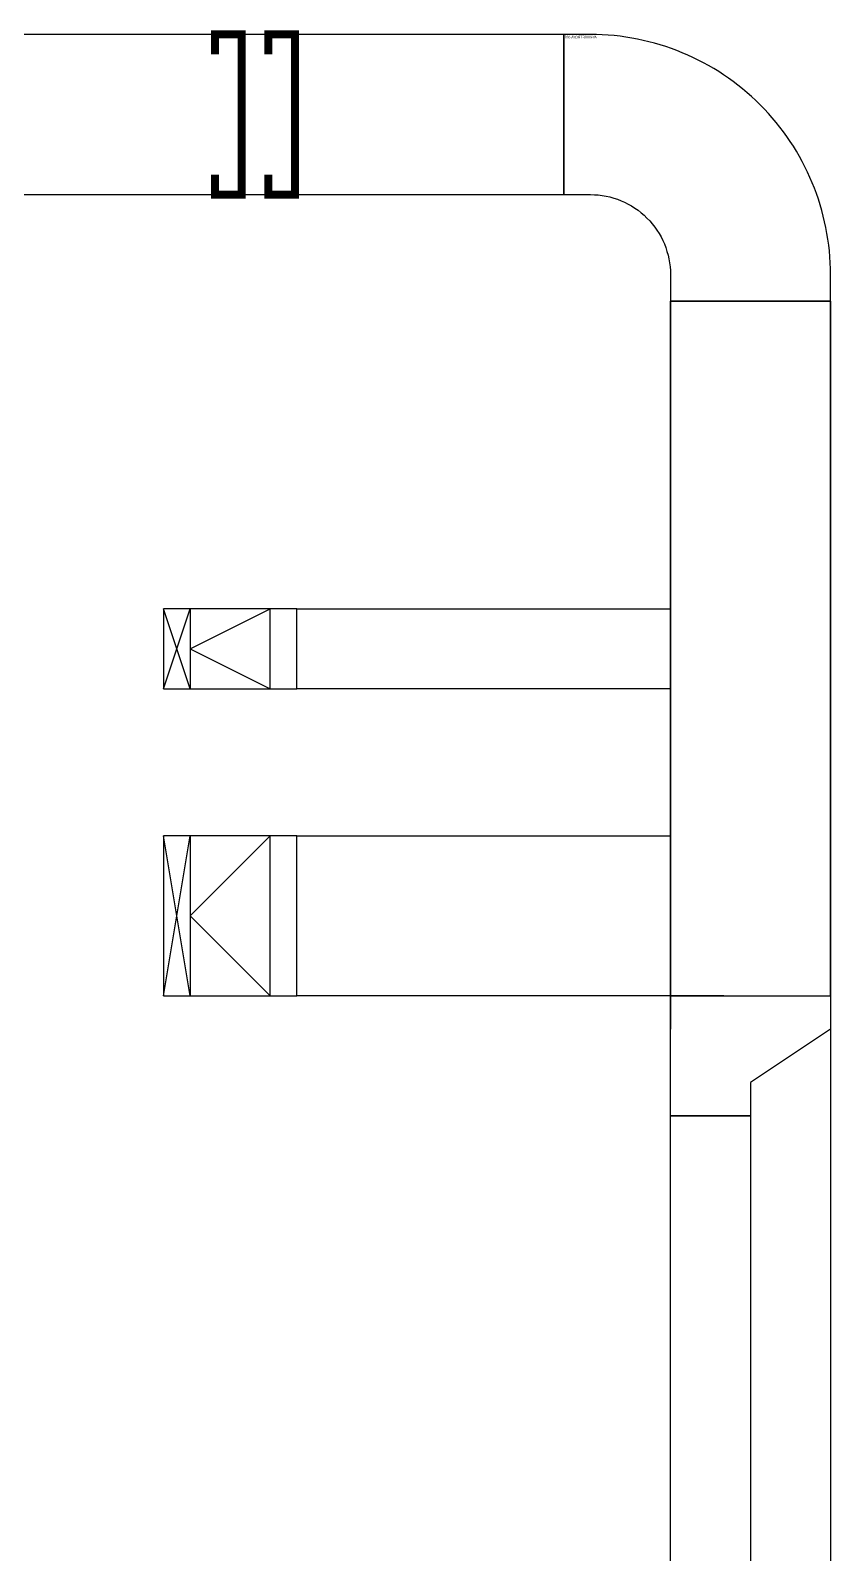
# Model space of a CAD drawing. Header units: millimetres. Extents: x 88028 to 500787, y -530175 to 1035835.
# Drawn here: x 289401 to 292400, y -313047 to -307335 of the extents above; entities that cross this region are included whole.
import ezdxf
from ezdxf.enums import TextEntityAlignment as Align
from ezdxf.xclip import XClip

# ---------------------------------------------------------------- set-up
doc = ezdxf.new("R2010")
doc.units = ezdxf.units.MM
doc.header["$LTSCALE"] = 150
doc.header["$XCLIPFRAME"] = 0
doc.layers.get('Defpoints').update_dxf_attribs({"color": 150})
doc.layers.add('-----26 Electrical Cable Tray_건물(UPS)', color=100, linetype='Continuous')
doc.layers.add('-----26 Electrical Cable Tray_건물(일반)', color=20, linetype='Continuous')
doc.styles.add('LGR', font='LGSmHaTR.ttf')
doc.styles.get("Standard").update_dxf_attribs({"font": ''})
doc.styles.get('Standard').set_extended_font_data('Dotum')
doc.dimstyles.new('전기통신참고용-치수', dxfattribs={"dimscale": 15, "dimtxt": 2, "dimasz": 0, "dimexe": 0, "dimexo": 0, "dimgap": 0.4, "dimtad": 4, "dimdec": 0, "dimzin": 0, "dimdsep": 46, "dimtxsty": 'Standard', "dimblk": 'NONE', "dimcen": 0, "dimse1": 1, "dimse2": 1, "dimsd1": 1, "dimsd2": 1, "dimclrd": 8, "dimclre": 8, "dimclrt": 8, "dimadec": 0, "dimazin": 0, "dimtfac": 1, "dimtdec": 0, "dimtix": 1, "dimtmove": 2, "dimatfit": 0, "dimldrblk": 'NONE', "dimfxl": 2, "dimtolj": 1, "dimtzin": 0, "dimarcsym": 0})

# ---------------------------------------------------------------- blocks, each defined once
blk = doc.blocks.new('*U8')
at = {"color": 0}
blk.add_lwpolyline([(0, 0), (-100, 0, -0.414214), (-400, 300), (-400, 400), (-1000, 400), (-1000, 300, 0.414214), (-100, -600), (0, -600)], format="xyb", close=True, dxfattribs=at)
blk.add_text('W:600(ELBOW 90)', height=10, dxfattribs=at).set_placement((-5, -590), align=Align.MIDDLE_RIGHT)
blk = doc.blocks.new('*D24')
at = {"layer": 'Defpoints', "color": 0, "transparency": 16777216}
for p in [(0, 600), (0, 600), (0, 0)]:
    blk.add_point(p, dxfattribs=at)
at = {"color": 8, "transparency": 16777216, "insert": (21.4, 300), "char_height": 30, "attachment_point": 5, "rotation": 90, "style": 'LGR'}
blk.add_mtext('\\A1;{\\C0;600}', dxfattribs=at)
blk = doc.blocks.new('_None')
blk = doc.blocks.new('*D25')
at = {"layer": 'Defpoints', "color": 0, "transparency": 16777216}
for p in [(-450, 300), (-450, 300), (-450, 0)]:
    blk.add_point(p, dxfattribs=at)
at = {"color": 8, "transparency": 16777216, "insert": (-471.4, 150), "char_height": 30, "attachment_point": 5, "rotation": 90, "style": 'LGR'}
blk.add_mtext('\\A1;{\\C0;300}', dxfattribs=at)
blk = doc.blocks.new('A$C85de5c4d')
at = {"color": 0}
for p, q in [((0, 0), (0, -400)), ((600, 0), (0, 0)), ((600, -400), (600, 0)), ((0, -400), (0, -500)), ((600, -500), (600, -400)), ((0, -500), (600, -500))]:
    blk.add_line(p, q, dxfattribs=at)
at = {"color": 8}
for p, q in [((0, -100), (600, 0)), ((0, 0), (600, -100)), ((300, -100), (0, -400)), ((600, -100), (0, -100)), ((300, -100), (600, -400)), ((0, -400), (600, -400))]:
    blk.add_line(p, q, dxfattribs=at)
blk = doc.blocks.new('TRAY(VERT)')
at = {"color": 0}
for p, q in [((0, 400), (0, 500)), ((0, 500), (300, 500)), ((300, 500), (300, 400)), ((0, 0), (0, 400)), ((300, 400), (300, 0)), ((300, 0), (0, 0))]:
    blk.add_line(p, q, dxfattribs=at)
at = {"color": 8}
for p, q in [((150, 100), (0, 400)), ((0, 400), (300, 400)), ((150, 100), (300, 400)), ((0, 100), (300, 0)), ((0, 0), (300, 100)), ((300, 100), (0, 100))]:
    blk.add_line(p, q, dxfattribs=at)
blk = doc.blocks.new('*U23')
at = {"color": 0}
for points in [[(-125, 600), (-125, 600), (-325, 300), (-325, 300)], [(0, 0), (0, 600), (-125, 600), (-125, 600)], [(-450, 300), (-450, 0), (-325, 0), (-325, 0)], [(-325, 300), (-325, 300), (-450, 300), (-450, 0)], [(0, 200), (0, 0), (-125, 0), (-125, 0)], [(-325, 0), (-325, 0), (-125, 0), (-125, 0)]]:
    blk.add_lwpolyline(points, dxfattribs=at)
for base, p1, p2, override, picture, middle in [((0, 600), (0, 0), (0, 600), {"dimtxsty": 'LGR', "dimclrd": 8, "dimclre": 8, "dimclrt": 8}, '*D24', (21.4, 300)), ((-450, 300), (-450, 0), (-450, 300), {"dimtad": 1, "dimtxsty": 'LGR', "dimclrd": 8, "dimclre": 8, "dimclrt": 8}, '*D25', (-471.4, 150))]:
    dim = blk.add_linear_dim(base=base, p1=p1, p2=p2, angle=90, text='{\\C0;<>}', dimstyle='전기통신참고용-치수', override=override, dxfattribs=at)
    dim.commit()
    dim.dimension.update_dxf_attribs({"geometry": picture, "text_midpoint": middle})
blk = doc.blocks.new('A$C61218776')
at = {"layer": '-----26 Electrical Cable Tray_건물(UPS)', "elevation": 0}
for points in [[(66350, -46795), (64100, -46795), (64100, -47395), (66350, -47395)], [(66750, -50397.8), (67350, -50397.8), (67350, -47795), (66750, -47795)], [(66750, -49797.8), (66750, -50397.8), (65350, -50397.8), (65350, -49797.8)], [(67050, -57195), (66750, -57195), (66750, -50847.8), (67050, -50847.8)]]:
    blk.add_lwpolyline(points, close=True, dxfattribs=at)
at = {"layer": '-----26 Electrical Cable Tray_건물(UPS)', "const_width": 30, "elevation": 0}
blk.add_lwpolyline([(65242.9, -46870), (65242.9, -46795), (65342.9, -46795), (65342.9, -47395), (65242.9, -47395), (65242.9, -47320)], dxfattribs=at)
at = {"layer": '-----26 Electrical Cable Tray_건물(일반)', "elevation": 0}
for points in [[(66350, -46795), (64100, -46795), (64100, -47395), (66350, -47395)], [(67350, -56895), (66750, -56895), (66750, -47795), (67350, -47795)], [(66750, -48947.8), (66750, -49247.8), (65350, -49247.8), (65350, -48947.8)]]:
    blk.add_lwpolyline(points, close=True, dxfattribs=at)
at = {"layer": '-----26 Electrical Cable Tray_건물(일반)', "const_width": 30, "elevation": 0}
blk.add_lwpolyline([(65042.9, -46870), (65042.9, -46795), (65142.9, -46795), (65142.9, -47395), (65042.9, -47395), (65042.9, -47320)], dxfattribs=at)
at = {"layer": '-----26 Electrical Cable Tray_건물(UPS)'}
for name, p, rotation in [('*U8', (66350, -47395, 0), 180), ('A$C85de5c4d', (64850, -50397.8), 90)]:
    blk.add_blockref(name, p, dxfattribs=dict(at, rotation=rotation))
at = {"layer": '-----26 Electrical Cable Tray_건물(UPS)', "xscale": -1, "rotation": 270}
blk.add_blockref('*U23', (66750, -50397.8, 0), dxfattribs=at)
at = {"layer": '-----26 Electrical Cable Tray_건물(일반)', "rotation": 180}
blk.add_blockref('*U8', (66350, -47395, 0), dxfattribs=at)
at = {"layer": '-----26 Electrical Cable Tray_건물(일반)', "xscale": -1, "rotation": 270}
blk.add_blockref('TRAY(VERT)', (64850, -49247.8), dxfattribs=at)

msp = doc.modelspace()

# ---------------------------------------------------------------- block references
ref = msp.add_blockref('A$C61218776', (225050, -260555))
XClip(ref).set_block_clipping_path([(31900.0000000001, -88294.983052245), (136900.0000000001, -14294.983052245)])

doc.saveas('drawing.dxf')
